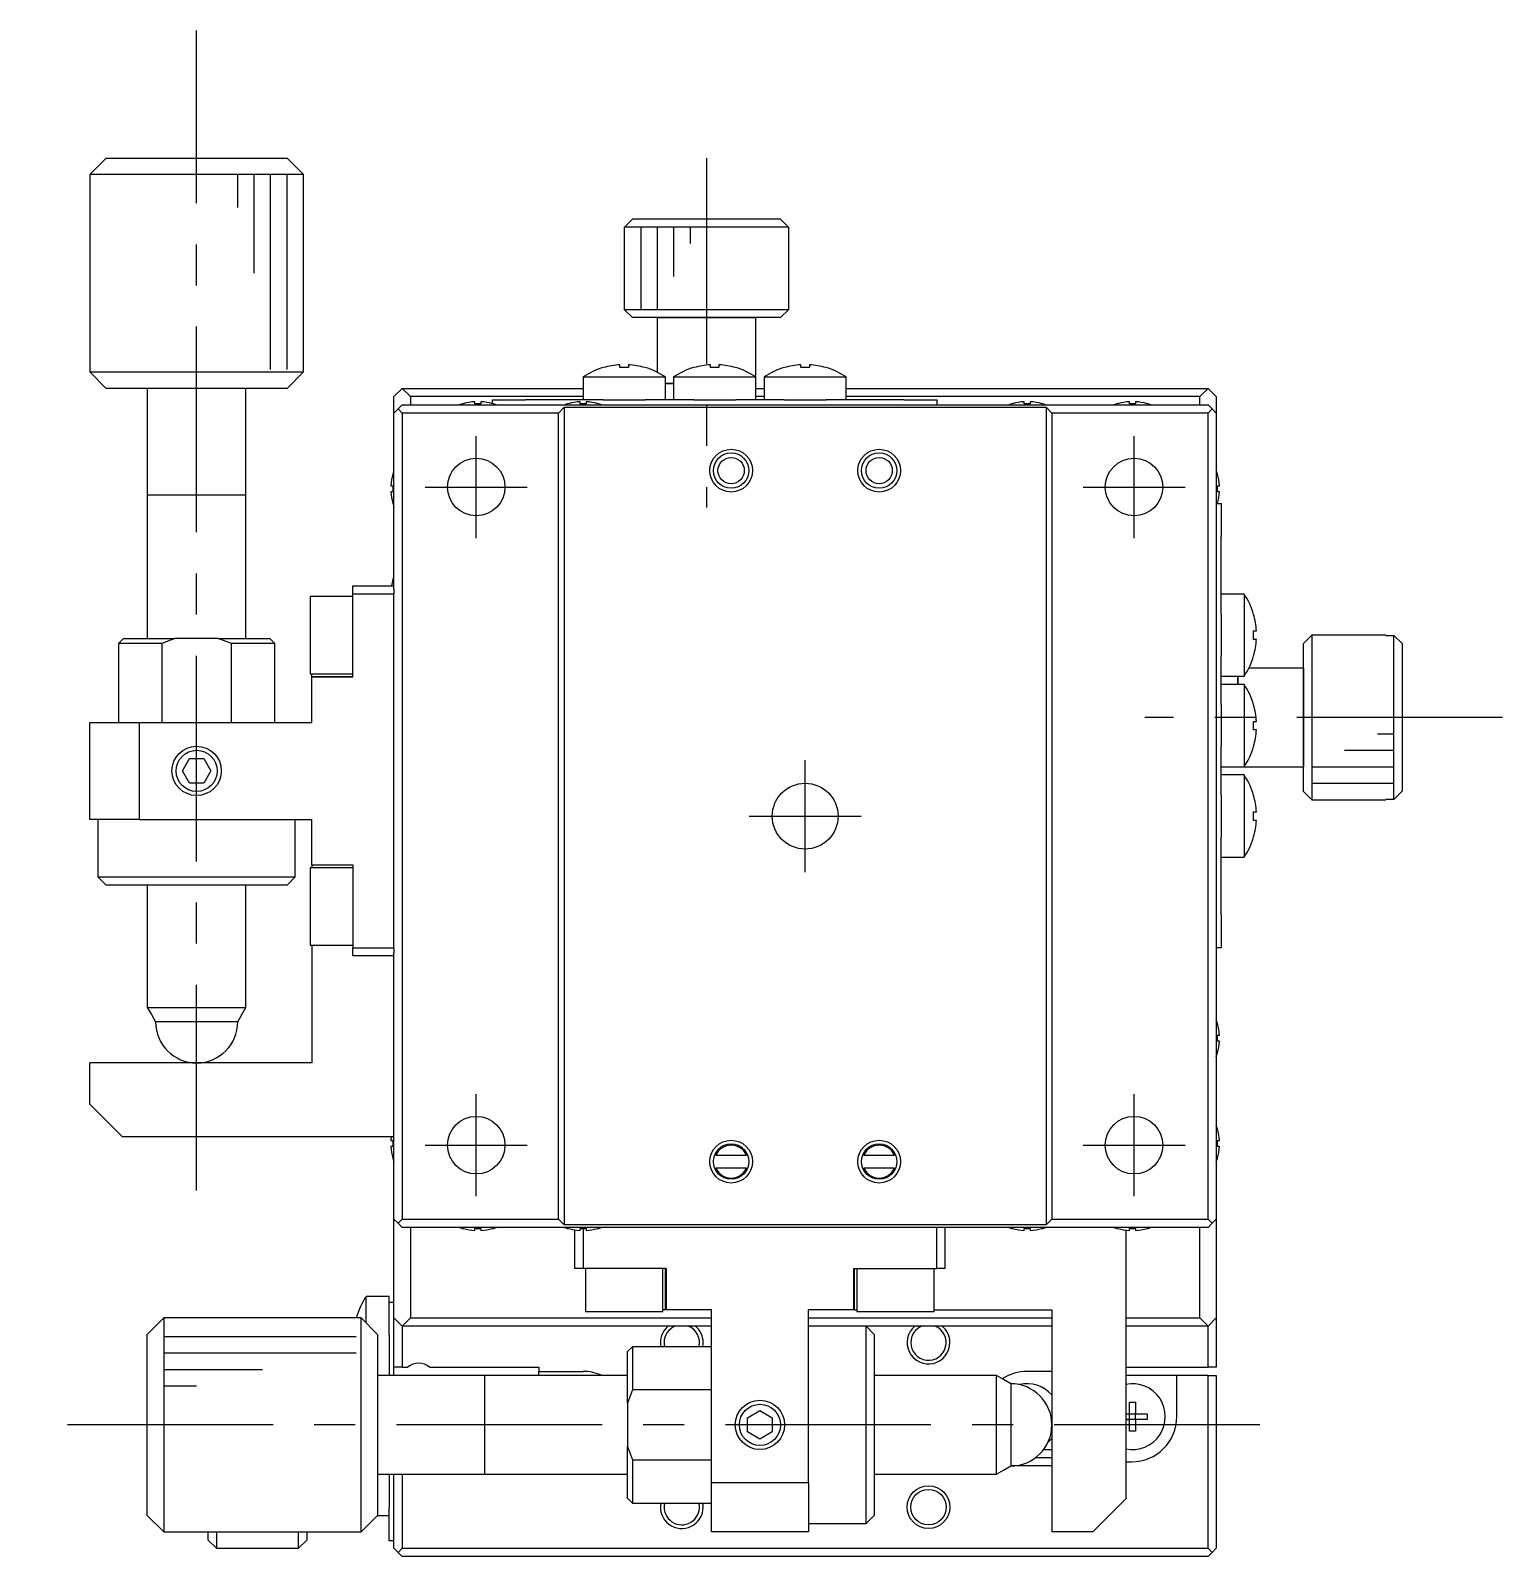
# Model space of a CAD drawing. Extents: x -323 to 349, y 90 to 610.
# Drawn here: x 259.5 to 349, y 324.2 to 417 of the extents above; entities that cross this region are included whole.
import ezdxf

# ---------------------------------------------------------------- set-up
doc = ezdxf.new("R2010")
doc.units = 0
doc.header["$LTSCALE"] = 10
doc.linetypes.add('CENTER', pattern=[2, 1.25, -0.25, 0.25, -0.25])
doc.layers.get('0').update_dxf_attribs({"linetype": 'CONTINUOUS'})
doc.layers.add('CENTER', color=1, linetype='CENTER')

msp = doc.modelspace()

# ---------------------------------------------------------------- linework, layer by layer
at = {"color": 7, "linetype": 'CONTINUOUS'}
for p, q in [((264.067483, 409.235579), (263.067483, 408.235579)), ((264.067483, 409.235579), (275.067483, 409.235579)), ((276.067483, 408.235579), (275.067483, 409.235579)), ((276.067483, 408.235579), (263.067483, 408.235579)), ((263.067483, 408.235579), (263.067483, 396.235579)), ((276.067483, 396.235579), (276.067483, 408.235579)), ((295.583509, 405.035579), (296.085296, 405.535579)), ((296.085296, 405.535579), (305.04967, 405.535579)), ((305.04967, 405.535579), (305.551457, 405.035579)), ((295.567483, 404.535579), (295.583509, 404.535579)), ((295.567483, 404.535579), (295.567483, 400.035579)), ((295.583509, 404.535579), (295.583509, 405.035579)), ((305.551457, 405.035579), (295.583509, 405.035579)), ((305.551457, 405.035579), (305.551457, 404.535579)), ((305.551457, 404.535579), (305.567483, 404.535579)), ((305.567483, 400.035579), (305.567483, 404.535579)), ((295.567483, 400.035579), (305.567483, 400.035579)), ((295.567483, 400.035579), (296.067483, 399.535579)), ((305.067483, 399.535579), (305.567483, 400.035579)), ((297.567483, 399.535579), (296.067483, 399.535579)), ((305.067483, 399.535579), (296.067483, 399.535579)), ((303.567483, 399.535579), (297.567483, 399.535579)), ((297.567483, 399.535579), (303.567483, 399.535579)), ((297.567483, 399.535579), (297.567483, 396.216708)), ((305.067483, 399.535579), (303.567483, 399.535579)), ((303.567483, 395.927237), (303.567483, 399.535579)), ((263.067483, 396.235579), (263.06775, 396.235579)), ((263.067483, 396.235579), (264.067483, 395.235579)), ((263.06775, 396.235579), (276.067483, 396.235579)), ((275.067483, 395.235579), (276.067483, 396.235579)), ((294.308894, 396.49816), (294.30555, 396.505015)), ((295.307483, 396.49816), (295.307483, 396.670532)), ((295.827483, 396.49816), (295.307483, 396.49816)), ((295.827483, 396.670532), (295.827483, 396.49816)), ((296.829416, 396.505015), (296.826073, 396.49816)), ((299.808894, 396.49816), (299.80555, 396.505015)), ((300.807483, 396.49816), (300.807483, 396.670532)), ((301.327483, 396.49816), (300.807483, 396.49816)), ((301.327483, 396.670532), (301.327483, 396.49816)), ((302.329416, 396.505015), (302.326073, 396.49816)), ((305.308894, 396.49816), (305.30555, 396.505015)), ((306.307483, 396.49816), (306.307483, 396.670532)), ((306.827483, 396.49816), (306.307483, 396.49816)), ((306.827483, 396.670532), (306.827483, 396.49816)), ((307.829416, 396.505015), (307.826073, 396.49816)), ((275.067483, 395.235579), (264.067709, 395.235579)), ((266.567483, 395.235579), (266.567483, 388.735579)), ((272.567483, 388.735579), (272.567483, 395.235579)), ((282.067483, 395.235579), (281.567483, 394.735579)), ((282.567483, 394.735579), (282.067483, 395.235579)), ((282.067483, 395.235579), (293.067483, 395.235579)), ((293.067483, 395.927237), (295.567483, 395.927237)), ((293.067483, 395.927237), (293.067483, 394.535579)), ((295.567483, 395.927237), (298.067483, 395.927237)), ((298.067483, 394.535579), (298.067483, 395.927237)), ((298.567483, 395.535579), (298.067483, 395.535579)), ((298.067483, 395.535579), (298.567483, 395.535579)), ((298.567483, 395.927237), (301.067483, 395.927237)), ((298.567483, 395.927237), (298.567483, 394.535579)), ((301.067483, 395.927237), (303.567483, 395.927237)), ((303.567483, 394.535579), (303.567483, 395.927237)), ((303.567483, 395.235579), (304.067483, 395.235579)), ((304.067483, 395.927237), (306.567483, 395.927237)), ((304.067483, 395.927237), (304.067483, 394.535579)), ((306.567483, 395.927237), (309.067483, 395.927237)), ((309.067483, 394.535579), (309.067483, 395.927237)), ((309.067483, 395.235579), (331.067483, 395.235579)), ((331.067483, 395.235579), (330.567483, 394.735579)), ((331.567483, 394.735579), (331.067483, 395.235579)), ((281.567483, 393.735579), (281.567483, 394.735579)), ((282.067483, 394.235579), (281.817483, 393.985579)), ((282.067483, 394.235579), (331.067483, 394.235579)), ((293.067483, 394.735579), (282.567483, 394.735579)), ((282.567483, 394.735579), (282.567483, 394.235579)), ((285.781122, 394.305101), (285.778867, 394.309723)), ((286.487483, 394.305101), (286.487483, 394.425438)), ((286.847483, 394.305101), (286.487483, 394.305101)), ((286.847483, 394.425438), (286.847483, 394.305101)), ((287.556099, 394.309723), (287.553845, 394.305101)), ((287.567483, 394.30641), (287.567483, 394.535579)), ((287.567483, 394.535579), (289.567483, 394.535579)), ((294.291748, 394.535579), (289.567483, 394.535579)), ((292.181122, 394.305101), (292.178867, 394.309723)), ((292.887483, 394.305101), (292.887483, 394.425438)), ((293.247483, 394.305101), (292.887483, 394.305101)), ((293.247483, 394.425438), (293.247483, 394.305101)), ((293.956099, 394.309723), (293.953845, 394.305101)), ((294.291748, 394.535579), (295.567483, 394.535579)), ((295.567483, 394.535579), (296.843218, 394.535579)), ((299.791748, 394.535579), (296.843218, 394.535579)), ((299.791748, 394.535579), (301.067483, 394.535579)), ((301.067483, 394.535579), (302.343218, 394.535579)), ((305.291748, 394.535579), (302.343218, 394.535579)), ((304.067483, 394.735579), (303.567483, 394.735579)), ((305.291748, 394.535579), (306.567483, 394.535579)), ((306.567483, 394.535579), (307.843218, 394.535579)), ((312.567483, 394.535579), (307.843218, 394.535579)), ((330.567483, 394.735579), (309.067483, 394.735579)), ((312.567483, 394.535579), (314.567483, 394.535579)), ((314.567483, 394.535579), (314.567483, 394.235579)), ((319.181122, 394.305101), (319.178867, 394.309723)), ((319.887483, 394.305101), (319.887483, 394.425438)), ((320.247483, 394.305101), (319.887483, 394.305101)), ((320.247483, 394.425438), (320.247483, 394.305101)), ((320.956099, 394.309723), (320.953845, 394.305101)), ((325.581122, 394.305101), (325.578867, 394.309723)), ((326.287483, 394.305101), (326.287483, 394.425438)), ((326.647483, 394.305101), (326.287483, 394.305101)), ((326.647483, 394.425438), (326.647483, 394.305101)), ((327.356099, 394.309723), (327.353845, 394.305101)), ((330.567483, 394.235579), (330.567483, 394.735579)), ((331.317483, 393.985579), (331.067483, 394.235579)), ((331.567483, 394.735579), (331.567483, 393.735579)), ((281.817483, 393.985579), (281.567483, 393.735579)), ((281.567483, 383.035579), (281.567483, 393.735579)), ((281.817483, 393.985579), (282.067483, 393.735579)), ((291.567483, 393.735579), (282.067483, 393.735579)), ((282.067483, 393.735579), (282.067483, 344.735579)), ((291.567483, 393.735579), (291.917483, 394.085579)), ((291.567483, 344.735579), (291.567483, 393.735579)), ((291.917483, 394.085579), (321.217483, 394.085579)), ((291.917483, 394.085579), (291.917483, 344.385579)), ((321.217483, 394.085579), (321.567483, 393.735579)), ((321.217483, 394.085579), (321.217483, 344.385579)), ((331.067483, 393.735579), (321.567483, 393.735579)), ((321.567483, 393.735579), (321.567483, 344.735579)), ((331.067483, 393.735579), (331.317483, 393.985579)), ((331.067483, 344.735579), (331.067483, 393.735579)), ((331.567483, 393.735579), (331.317483, 393.985579)), ((331.567483, 393.735579), (331.567483, 344.735579)), ((281.493339, 390.024195), (281.497961, 390.021941)), ((331.637005, 390.021941), (331.641627, 390.024195)), ((272.567488, 388.735579), (266.567478, 388.735579)), ((266.567483, 388.740579), (266.567483, 388.735579)), ((266.567483, 388.735579), (266.567483, 388.730579)), ((266.567483, 388.735579), (266.567483, 380.035599)), ((272.567483, 388.735579), (272.567483, 388.740579)), ((272.567483, 388.730579), (272.567483, 388.735579)), ((272.567483, 380.035599), (272.567483, 388.735579)), ((281.377624, 389.315579), (281.497961, 389.315579)), ((281.497961, 388.955579), (281.377624, 388.955579)), ((281.497961, 389.315579), (281.497961, 388.955579)), ((331.637005, 389.315579), (331.757342, 389.315579)), ((331.637005, 388.955579), (331.637005, 389.315579)), ((331.757342, 388.955579), (331.637005, 388.955579)), ((281.497961, 388.249218), (281.493339, 388.246963)), ((331.567483, 388.235579), (331.867483, 388.235579)), ((331.641627, 388.246963), (331.637005, 388.249218)), ((331.867483, 388.235579), (331.867483, 386.235579)), ((331.867483, 381.511314), (331.867483, 386.235579)), ((279.067483, 382.735579), (279.067483, 383.235579)), ((279.067483, 383.235579), (281.567483, 383.235579)), ((281.493339, 383.624195), (281.497961, 383.621941)), ((276.467483, 382.585579), (276.467483, 377.885579)), ((279.067483, 382.585579), (276.467483, 382.585579)), ((279.067483, 377.688052), (279.067483, 382.735579)), ((281.567483, 382.735579), (279.067483, 382.735579)), ((281.567483, 383.035579), (281.567483, 382.735579)), ((281.567483, 361.235579), (281.567483, 382.735579)), ((333.25914, 382.735579), (331.867483, 382.735579)), ((333.25914, 382.735579), (333.25914, 380.235579)), ((331.867483, 381.511314), (331.867483, 380.235579)), ((333.830064, 381.494169), (333.836919, 381.497512)), ((333.830064, 380.495579), (334.002436, 380.495579)), ((333.830064, 379.975579), (333.830064, 380.495579)), ((265.117483, 380.035579), (264.817483, 379.735579)), ((267.446163, 379.735579), (264.817483, 379.735579)), ((264.817483, 379.735579), (264.817483, 374.935579)), ((265.117483, 380.035579), (268.248392, 380.035579)), ((265.117483, 380.035579), (266.567483, 380.035579)), ((268.248392, 380.035579), (267.446163, 379.735579)), ((267.446163, 379.735579), (267.446163, 374.935579)), ((270.886574, 380.035579), (268.248392, 380.035579)), ((270.886574, 380.035579), (274.017483, 380.035579)), ((271.688803, 379.735579), (270.886574, 380.035579)), ((274.317483, 379.735579), (271.688803, 379.735579)), ((271.688803, 374.935579), (271.688803, 379.735579)), ((272.567483, 380.035579), (274.017483, 380.035579)), ((274.317483, 379.735579), (274.017483, 380.035579)), ((274.317483, 374.935579), (274.317483, 379.735579)), ((331.867483, 380.235579), (331.867483, 378.959844)), ((333.25914, 380.235579), (333.25914, 377.735579)), ((334.002436, 379.975579), (333.830064, 379.975579)), ((337.367483, 380.235579), (336.867483, 379.735579)), ((336.867483, 378.235579), (336.867483, 379.735579)), ((336.867483, 370.735579), (336.867483, 379.735579)), ((337.367483, 380.235579), (337.367483, 370.235579)), ((341.867483, 380.235579), (337.367483, 380.235579)), ((341.867483, 380.235579), (341.867483, 380.219554)), ((341.867483, 380.219554), (342.367483, 380.219554)), ((342.367483, 370.251605), (342.367483, 380.219554)), ((342.367483, 380.219554), (342.867483, 379.717766)), ((342.867483, 379.717766), (342.867483, 370.753392)), ((331.867483, 376.011314), (331.867483, 378.959844)), ((333.836919, 378.973646), (333.830064, 378.97699)), ((276.467483, 377.885579), (279.067483, 377.885579)), ((276.567483, 377.717424), (276.567483, 377.885579)), ((276.567483, 377.717424), (279.067483, 377.717424)), ((276.567483, 377.688052), (276.567483, 377.717424)), ((276.567483, 374.935579), (276.567483, 377.688052)), ((279.067483, 377.688052), (276.567483, 377.688052)), ((331.867483, 377.735579), (333.25914, 377.735579)), ((332.867483, 377.235579), (332.867483, 377.735579)), ((332.867483, 377.735579), (332.867483, 377.235579)), ((336.867483, 378.235579), (333.548612, 378.235579)), ((336.867483, 372.235579), (336.867483, 378.235579)), ((336.867483, 378.235579), (336.867483, 372.235579)), ((333.25914, 377.235579), (331.867483, 377.235579)), ((333.25914, 377.235579), (333.25914, 374.735579)), ((331.867483, 376.011314), (331.867483, 374.735579)), ((333.830064, 375.994169), (333.836919, 375.997512)), ((263.067483, 369.035579), (263.067483, 374.935579)), ((263.067483, 374.935579), (266.067483, 374.935579)), ((266.067483, 374.935579), (266.067483, 369.035579)), ((266.067483, 374.935579), (276.567483, 374.935579)), ((331.867483, 374.735579), (331.867483, 373.459844)), ((333.25914, 374.735579), (333.25914, 372.235579)), ((333.830064, 374.995579), (334.002436, 374.995579)), ((333.830064, 374.475579), (333.830064, 374.995579)), ((334.002436, 374.475579), (333.830064, 374.475579)), ((331.867483, 370.511314), (331.867483, 373.459844)), ((333.836919, 373.473646), (333.830064, 373.47699)), ((268.701458, 371.985579), (269.13447, 372.735579)), ((269.13447, 371.235579), (268.701458, 371.985579)), ((269.13447, 372.735579), (270.000496, 372.735579)), ((270.000496, 372.735579), (270.433508, 371.985579)), ((270.433508, 371.985579), (270.000496, 371.235579)), ((331.867483, 372.235579), (333.25914, 372.235579)), ((333.25914, 372.235579), (336.867483, 372.235579)), ((336.867483, 370.735579), (336.867483, 372.235579)), ((270.000496, 371.235579), (269.13447, 371.235579)), ((333.25914, 371.735579), (331.867483, 371.735579)), ((333.25914, 371.735579), (333.25914, 369.235579)), ((331.867483, 370.511314), (331.867483, 369.235579)), ((333.830064, 370.494169), (333.836919, 370.497512)), ((336.867483, 370.735579), (337.367483, 370.235579)), ((337.367483, 370.235579), (341.867483, 370.235579)), ((341.867483, 370.251605), (341.867483, 370.235579)), ((342.367483, 370.251605), (341.867483, 370.251605)), ((342.867483, 370.753392), (342.367483, 370.251605)), ((331.867483, 369.235579), (331.867483, 367.959844)), ((333.25914, 369.235579), (333.25914, 366.735579)), ((333.830064, 369.495579), (334.002436, 369.495579)), ((333.830064, 368.975579), (333.830064, 369.495579)), ((266.067483, 369.035579), (263.067483, 369.035579)), ((263.567483, 369.035579), (263.567483, 365.535579)), ((266.067483, 369.035579), (276.567483, 369.035579)), ((275.567483, 365.535579), (275.567483, 369.035579)), ((276.567483, 366.283107), (276.567483, 369.035579)), ((334.002436, 368.975579), (333.830064, 368.975579)), ((331.867483, 363.235579), (331.867483, 367.959844)), ((333.836919, 367.973646), (333.830064, 367.97699)), ((331.867483, 366.735579), (333.25914, 366.735579)), ((263.567483, 365.535579), (275.567483, 365.535579)), ((263.567483, 365.535579), (264.067483, 365.035579)), ((275.067483, 365.035579), (275.567483, 365.535579)), ((276.467483, 366.085579), (276.467483, 361.385579)), ((279.067483, 366.085579), (276.467483, 366.085579)), ((276.567483, 366.283107), (279.067483, 366.283107)), ((276.567483, 366.253735), (276.567483, 366.283107)), ((279.067483, 366.253735), (276.567483, 366.253735)), ((276.567483, 366.253735), (276.567483, 366.085579)), ((279.067483, 366.283107), (279.067483, 361.235579)), ((275.067483, 365.035579), (264.067483, 365.035579)), ((266.567483, 365.03556), (266.567483, 357.601605)), ((272.567483, 357.601605), (272.567483, 365.03556)), ((331.867483, 363.235579), (331.867483, 361.235579)), ((276.467483, 361.385579), (279.067483, 361.385579)), ((276.567483, 361.385579), (276.567483, 354.235579)), ((279.067483, 361.235579), (281.567483, 361.235579)), ((279.067483, 360.735579), (279.067483, 361.235579)), ((281.567483, 361.235579), (281.567483, 360.935579)), ((281.567483, 344.735579), (281.567483, 360.935579)), ((331.867483, 361.235579), (331.567483, 361.235579)), ((281.567483, 360.735579), (279.067483, 360.735579)), ((266.567483, 357.601605), (266.817483, 357.168592)), ((266.567606, 357.601605), (272.567483, 357.601605)), ((266.817483, 357.168592), (267.067483, 356.735579)), ((272.067483, 356.735579), (272.317483, 357.168592)), ((272.317483, 357.168592), (272.567483, 357.601605)), ((272.067483, 356.735579), (267.067586, 356.735579)), ((331.637005, 356.621941), (331.641627, 356.624195)), ((331.637005, 355.915579), (331.757342, 355.915579)), ((331.637005, 355.555579), (331.637005, 355.915579)), ((331.757342, 355.555579), (331.637005, 355.555579)), ((331.641627, 354.846963), (331.637005, 354.849218)), ((276.567483, 354.235579), (263.067483, 354.235579)), ((263.067483, 351.735579), (263.067483, 354.235579)), ((263.067483, 351.735579), (265.067483, 349.735579)), ((281.567483, 349.735579), (265.067483, 349.735579)), ((331.637005, 350.221941), (331.641627, 350.224195)), ((281.377624, 349.515579), (281.497961, 349.515579)), ((281.497961, 349.155579), (281.377624, 349.155579)), ((281.497961, 349.515579), (281.497961, 349.155579)), ((331.637005, 349.515579), (331.757342, 349.515579)), ((331.637005, 349.155579), (331.637005, 349.515579)), ((331.757342, 349.155579), (331.637005, 349.155579)), ((281.497961, 348.449218), (281.493339, 348.446963)), ((301.150968, 348.635579), (301.069094, 348.635579)), ((301.069094, 347.835579), (301.150968, 347.835579)), ((301.150968, 348.635579), (302.983998, 348.635579)), ((302.983998, 347.835579), (301.150968, 347.835579)), ((303.065872, 348.635579), (302.983998, 348.635579)), ((302.983998, 347.835579), (303.065872, 347.835579)), ((310.150968, 348.635579), (310.069094, 348.635579)), ((310.069094, 347.835579), (310.150968, 347.835579)), ((310.150968, 348.635579), (311.983998, 348.635579)), ((311.983998, 347.835579), (310.150968, 347.835579)), ((312.065872, 348.635579), (311.983998, 348.635579)), ((311.983998, 347.835579), (312.065872, 347.835579)), ((331.641627, 348.446963), (331.637005, 348.449218)), ((281.567483, 338.735579), (281.567483, 344.735579)), ((281.567483, 344.735579), (281.817483, 344.485579)), ((282.067483, 344.735579), (281.817483, 344.485579)), ((281.817483, 344.485579), (282.067483, 344.235579)), ((282.067483, 344.735579), (291.567483, 344.735579)), ((331.067483, 344.235579), (282.067483, 344.235579)), ((282.567483, 344.235579), (282.567483, 338.735579)), ((285.778867, 344.161435), (285.781122, 344.166058)), ((286.487483, 344.166058), (286.847483, 344.166058)), ((286.487483, 344.04572), (286.487483, 344.166058)), ((286.847483, 344.166058), (286.847483, 344.04572)), ((287.553845, 344.166058), (287.556099, 344.161435)), ((291.917483, 344.385579), (291.567483, 344.735579)), ((321.217483, 344.385579), (291.917483, 344.385579)), ((292.178867, 344.161435), (292.181122, 344.166058)), ((292.887483, 344.166058), (293.247483, 344.166058)), ((292.887483, 344.04572), (292.887483, 344.166058)), ((293.067483, 344.161435), (293.067483, 341.735579)), ((293.247483, 344.166058), (293.247483, 344.04572)), ((293.953845, 344.166058), (293.956099, 344.161435)), ((314.567483, 341.735579), (314.567483, 344.235579)), ((315.067483, 344.235579), (315.067483, 341.735579)), ((319.178867, 344.161435), (319.181122, 344.166058)), ((319.887483, 344.166058), (320.247483, 344.166058)), ((319.887483, 344.04572), (319.887483, 344.166058)), ((320.247483, 344.166058), (320.247483, 344.04572)), ((320.953845, 344.166058), (320.956099, 344.161435)), ((321.567483, 344.735579), (321.217483, 344.385579)), ((321.567483, 344.735579), (331.067483, 344.735579)), ((325.578867, 344.161435), (325.581122, 344.166058)), ((326.287483, 344.166058), (326.647483, 344.166058)), ((326.287483, 344.04572), (326.287483, 344.166058)), ((326.647483, 344.166058), (326.647483, 344.04572)), ((327.353845, 344.166058), (327.356099, 344.161435)), ((330.567483, 338.735579), (330.567483, 344.235579)), ((331.317483, 344.485579), (331.067483, 344.735579)), ((331.067483, 344.235579), (331.317483, 344.485579)), ((331.317483, 344.485579), (331.567483, 344.735579)), ((331.567483, 344.735579), (331.567483, 338.735579)), ((292.567483, 341.735579), (292.567483, 344.080013)), ((326.067483, 344.065784), (326.067483, 330.235579)), ((293.067483, 341.735579), (292.567483, 341.735579)), ((298.115011, 341.735579), (293.067483, 341.735579)), ((293.217483, 341.735579), (293.217483, 339.135579)), ((297.917483, 339.135579), (297.917483, 341.735579)), ((298.085639, 339.235579), (298.085639, 341.735579)), ((298.115011, 341.735579), (298.115011, 339.235579)), ((309.519955, 341.735579), (314.567483, 341.735579)), ((309.519955, 339.235579), (309.519955, 341.735579)), ((309.549328, 341.735579), (309.549328, 339.235579)), ((309.717483, 341.735579), (309.717483, 339.135579)), ((314.417483, 339.135579), (314.417483, 341.735579)), ((315.067483, 341.735579), (314.567483, 341.735579)), ((279.875826, 338.427237), (279.875826, 340.035579)), ((281.267483, 340.035579), (279.875826, 340.035579)), ((281.267483, 339.685579), (281.267483, 340.035579)), ((281.267483, 337.685579), (281.267483, 339.685579)), ((281.267483, 339.685579), (281.567483, 339.685579)), ((267.567483, 338.735579), (266.567483, 337.735579)), ((267.567483, 338.735579), (267.567483, 325.735579)), ((279.567483, 338.735579), (267.567483, 338.735579)), ((279.298047, 338.797512), (279.304902, 338.794169)), ((279.567483, 325.735846), (279.567483, 338.735579)), ((280.567483, 337.735579), (279.567483, 338.735579)), ((281.567483, 335.735579), (281.567483, 338.735579)), ((281.567483, 338.735579), (282.067483, 338.235579)), ((282.067483, 338.235579), (282.567483, 338.735579)), ((282.567483, 338.735579), (300.867483, 338.735579)), ((293.217483, 339.135579), (297.917483, 339.135579)), ((298.085639, 339.235579), (297.917483, 339.235579)), ((298.115011, 339.235579), (298.085639, 339.235579)), ((300.867483, 339.235579), (298.115011, 339.235579)), ((300.867483, 328.735579), (300.867483, 339.235579)), ((309.519955, 339.235579), (306.767483, 339.235579)), ((306.767483, 328.735579), (306.767483, 339.235579)), ((306.767483, 338.735579), (321.567483, 338.735579)), ((309.549328, 339.235579), (309.519955, 339.235579)), ((309.549328, 339.235579), (309.717483, 339.235579)), ((309.717483, 339.135579), (314.417483, 339.135579)), ((314.417483, 339.235579), (321.567483, 339.235579)), ((321.567483, 339.235579), (321.567483, 325.735579)), ((326.067483, 338.735579), (330.567483, 338.735579)), ((330.567483, 338.735579), (331.067483, 338.235579)), ((331.067483, 338.235579), (331.567483, 338.735579)), ((331.567483, 338.735579), (331.567483, 335.735579)), ((266.567483, 326.735579), (266.567483, 337.735579)), ((280.567483, 337.735579), (280.567483, 326.735805)), ((281.267483, 337.685579), (281.267483, 336.460579)), ((282.067483, 338.235579), (282.067483, 335.735579)), ((300.867483, 338.235579), (282.067483, 338.235579)), ((310.267483, 338.235579), (306.767483, 338.235579)), ((321.567483, 338.235579), (310.267483, 338.235579)), ((310.267483, 326.235579), (310.267483, 338.235579)), ((310.767483, 337.735579), (310.267483, 338.235579)), ((310.767483, 337.735579), (310.767483, 326.735579)), ((331.067483, 338.235579), (326.067483, 338.235579)), ((331.067483, 335.735579), (331.067483, 338.235579)), ((296.067483, 336.985579), (295.767483, 336.685579)), ((295.767483, 333.55467), (295.767483, 336.685579)), ((295.767483, 335.235579), (295.767483, 336.685579)), ((296.067483, 336.985579), (296.067483, 334.3569)), ((300.867483, 336.985579), (296.067483, 336.985579)), ((281.267483, 336.460579), (281.267483, 335.235579)), ((287.067483, 335.235579), (280.567483, 335.235579)), ((281.567483, 335.235579), (281.567483, 335.735579)), ((282.067483, 335.735579), (281.567483, 335.735579)), ((282.067483, 335.735579), (282.406045, 335.735579)), ((283.728921, 335.735579), (290.367483, 335.735579)), ((287.067483, 335.235579), (287.062483, 335.235579)), ((287.067483, 335.235584), (287.067483, 329.235574)), ((287.072483, 335.235579), (287.067483, 335.235579)), ((295.767464, 335.235579), (287.067483, 335.235579)), ((290.367483, 335.735579), (290.367483, 335.485579)), ((290.367483, 335.485579), (293.067483, 335.485579)), ((290.367483, 335.235579), (290.367483, 335.485579)), ((318.201458, 335.235579), (310.767502, 335.235579)), ((318.201458, 329.235702), (318.201458, 335.235579)), ((318.63447, 334.985579), (318.201458, 335.235579)), ((319.067483, 334.735579), (318.63447, 334.985579)), ((321.567483, 335.485579), (320.067483, 335.485579)), ((326.067483, 335.735579), (331.067483, 335.735579)), ((329.167483, 335.235579), (326.067483, 335.235579)), ((329.167483, 332.735579), (329.167483, 335.235579)), ((331.067483, 335.235579), (329.167483, 335.235579)), ((331.567483, 335.735579), (331.067483, 335.735579)), ((331.067483, 324.735579), (331.067483, 335.235579)), ((331.067483, 335.235579), (331.567483, 335.235579)), ((331.567483, 335.235579), (331.567483, 324.735579)), ((296.067483, 334.3569), (295.767483, 333.55467)), ((300.867483, 334.3569), (296.067483, 334.3569)), ((319.067483, 334.735579), (319.067483, 329.735682)), ((295.767483, 333.55467), (295.767483, 330.916489)), ((303.067483, 332.668592), (303.817483, 333.101605)), ((303.817483, 333.101605), (304.567483, 332.668592)), ((326.287483, 333.621941), (326.647483, 333.621941)), ((326.287483, 332.915579), (326.287483, 333.621941)), ((326.647483, 333.621941), (326.647483, 332.915579)), ((303.067483, 331.802567), (303.067483, 332.668592)), ((304.567483, 332.668592), (304.567483, 331.802567)), ((326.067483, 332.915579), (326.287483, 332.915579)), ((326.287483, 332.555579), (326.067483, 332.555579)), ((326.067483, 332.555579), (326.287483, 332.555579)), ((326.297855, 332.905207), (326.287483, 332.915579)), ((326.297855, 332.565951), (326.287483, 332.555579)), ((326.287483, 331.849218), (326.287483, 332.555579)), ((326.297855, 332.905207), (326.637111, 332.905207)), ((326.297855, 332.565951), (326.297855, 332.905207)), ((326.637111, 332.565951), (326.297855, 332.565951)), ((326.637111, 332.905207), (326.647483, 332.915579)), ((326.637111, 332.905207), (326.637111, 332.565951)), ((326.637111, 332.565951), (326.647483, 332.555579)), ((326.647483, 332.915579), (327.353845, 332.915579)), ((326.647483, 332.555579), (326.647483, 331.849218)), ((327.353845, 332.555579), (326.647483, 332.555579)), ((327.353845, 332.555579), (326.647483, 332.555579)), ((327.353845, 332.915579), (327.353845, 332.555579)), ((303.817483, 331.369554), (303.067483, 331.802567)), ((304.567483, 331.802567), (303.817483, 331.369554)), ((326.647483, 331.849218), (326.287483, 331.849218)), ((295.767483, 327.785579), (295.767483, 330.916489)), ((295.767483, 330.916489), (296.067483, 330.114259)), ((321.567483, 330.235579), (320.567483, 330.235579)), ((321.067483, 330.735579), (321.567483, 330.735579)), ((326.067483, 330.235579), (326.067483, 327.735579)), ((296.067483, 330.114259), (296.067483, 327.485579)), ((296.067483, 330.114259), (300.867483, 330.114259)), ((318.201458, 329.235579), (318.63447, 329.485579)), ((318.63447, 329.485579), (319.067483, 329.735579)), ((321.567483, 329.735579), (319.067483, 329.735579)), ((326.067483, 329.985579), (326.417483, 329.985579)), ((280.567483, 329.235579), (287.067483, 329.235579)), ((281.267483, 329.235579), (281.267483, 327.185579)), ((281.567483, 324.735579), (281.567483, 329.235579)), ((282.067483, 329.235579), (282.067483, 324.735579)), ((287.062483, 329.235579), (287.067483, 329.235579)), ((287.067483, 329.235579), (287.072483, 329.235579)), ((287.067483, 329.235579), (295.767464, 329.235579)), ((295.767483, 327.785579), (295.767483, 329.235579)), ((300.867483, 328.735579), (306.767483, 328.735579)), ((300.867483, 325.735579), (300.867483, 328.735579)), ((306.767483, 328.735579), (306.767483, 325.735579)), ((310.767502, 329.235579), (318.201458, 329.235579)), ((295.767483, 327.785579), (296.067483, 327.485579)), ((296.067483, 327.485579), (300.867483, 327.485579)), ((324.067483, 325.735579), (326.067483, 327.735579)), ((266.567483, 326.735579), (267.567483, 325.735579)), ((279.567483, 325.735579), (280.567483, 326.735579)), ((280.567483, 326.735579), (281.267483, 326.735579)), ((281.267483, 325.185579), (281.267483, 327.185579)), ((310.267483, 326.235579), (310.767483, 326.735579)), ((267.567483, 325.735579), (279.567483, 325.735579)), ((270.267483, 325.235579), (270.267483, 325.735579)), ((270.767483, 325.735579), (270.767483, 324.735579)), ((275.767483, 324.735579), (275.767483, 325.735579)), ((276.267483, 325.735579), (276.267483, 325.235579)), ((279.567483, 325.735579), (279.567483, 325.735846)), ((306.767483, 325.735579), (300.867483, 325.735579)), ((306.767483, 326.235579), (310.267483, 326.235579)), ((324.067483, 325.735579), (321.567483, 325.735579)), ((270.267483, 325.235579), (270.767483, 324.735579)), ((270.767483, 324.735579), (275.767483, 324.735579)), ((275.767483, 324.735579), (276.267483, 325.235579)), ((281.567483, 325.185579), (281.267483, 325.185579)), ((281.817483, 324.485579), (281.567483, 324.735579)), ((282.067483, 324.735579), (281.817483, 324.485579)), ((282.067483, 324.735579), (331.067483, 324.735579)), ((331.317483, 324.485579), (331.067483, 324.735579)), ((331.567483, 324.735579), (331.317483, 324.485579)), ((281.817483, 324.485579), (282.067483, 324.235579)), ((331.067483, 324.235579), (282.067483, 324.235579)), ((331.317483, 324.485579), (331.067483, 324.235579))]:
    msp.add_line(p, q, dxfattribs=at)
at = {"color": 3, "linetype": 'CONTINUOUS'}
for p, q in [((272.067483, 406.235579), (272.067483, 408.235579)), ((273.067483, 402.235579), (273.067483, 408.235579)), ((274.067483, 396.385579), (274.067483, 408.235579)), ((275.067483, 396.385579), (275.067483, 408.235579)), ((296.567483, 405.035579), (296.567483, 400.035579)), ((297.567483, 405.035579), (297.567483, 400.035579)), ((298.567483, 405.035579), (298.567483, 402.035579)), ((299.567483, 405.035579), (299.567483, 404.035579)), ((341.367483, 374.235579), (342.367483, 374.235579)), ((339.367483, 373.235579), (342.367483, 373.235579)), ((337.367483, 372.235579), (342.367483, 372.235579)), ((337.367483, 371.235579), (342.367483, 371.235579)), ((279.267483, 337.585579), (267.567483, 337.585579)), ((279.267483, 336.585579), (267.567483, 336.585579)), ((273.567483, 335.585579), (267.567483, 335.585579)), ((269.567483, 334.585579), (267.567483, 334.585579))]:
    msp.add_line(p, q, dxfattribs=at)
for centre, radius in [((302.067483, 390.235579), 1.3), ((311.067483, 390.235579), 1.3), ((269.567483, 371.985579), 1.5), ((302.067483, 348.235579), 1.3), ((311.067483, 348.235579), 1.3), ((303.817483, 332.235579), 1.5), ((314.067483, 327.235579), 1.3)]:
    msp.add_circle(centre, radius, dxfattribs=at)
at = {"color": 7, "linetype": 'CONTINUOUS'}
for centre, radius in [((286.567483, 389.235579), 1.75), ((302.067483, 390.235579), 1.075), ((302.067483, 390.235579), 0.8), ((311.067483, 390.235579), 1.075), ((311.067483, 390.235579), 0.8), ((326.567483, 389.235579), 1.75), ((269.567483, 371.985579), 1.25), ((306.567483, 369.235579), 2), ((286.567483, 349.235579), 1.75), ((326.567483, 349.235579), 1.75), ((302.067483, 348.235579), 1.075), ((311.067483, 348.235579), 1.075), ((303.817483, 332.235579), 1.25), ((314.067483, 327.235579), 1.075)]:
    msp.add_circle(centre, radius, dxfattribs=at)
for centre, radius, start, end in [((295.567483, 392.185579), 4.5, 106.285843, 123.748989), ((295.567483, 392.185579), 4.492483, 93.317816, 106.26943), ((295.567483, 392.185579), 4.492483, 73.73057, 86.682184), ((295.567483, 392.185579), 4.5, 56.251011, 73.714157), ((301.067483, 392.185579), 4.5, 106.285843, 123.748989), ((301.067483, 392.185579), 4.492483, 93.317816, 106.26943), ((301.067483, 392.185579), 4.492483, 73.73057, 86.682184), ((301.067483, 392.185579), 4.5, 56.251011, 73.714157), ((306.567483, 392.185579), 4.5, 106.285843, 123.748989), ((306.567483, 392.185579), 4.492483, 93.317816, 106.26943), ((306.567483, 392.185579), 4.492483, 73.73057, 86.682184), ((306.567483, 392.185579), 4.5, 56.251011, 73.714157), ((286.667483, 391.235579), 3.2, 106.122533, 110.364135), ((286.667483, 391.235579), 3.194933, 93.229709, 106.106712), ((286.667483, 391.235579), 3.194933, 73.893288, 86.770291), ((286.667483, 391.235579), 3.2, 69.635865, 73.877467), ((293.067483, 391.235579), 3.2, 106.122533, 110.364135), ((293.067483, 391.235579), 3.194933, 93.229709, 106.106712), ((293.067483, 391.235579), 3.194933, 73.893288, 86.770291), ((293.067483, 391.235579), 3.2, 69.635865, 73.877467), ((320.067483, 391.235579), 3.2, 106.122533, 110.364135), ((320.067483, 391.235579), 3.194933, 93.229709, 106.106712), ((320.067483, 391.235579), 3.194933, 73.893288, 86.770291), ((320.067483, 391.235579), 3.2, 69.635865, 73.877467), ((326.467483, 391.235579), 3.2, 106.122533, 110.364135), ((326.467483, 391.235579), 3.194933, 93.229709, 106.106712), ((326.467483, 391.235579), 3.194933, 73.893288, 86.770291), ((326.467483, 391.235579), 3.2, 69.635865, 73.877467), ((284.567483, 389.135579), 3.194933, 163.893288, 176.770291), ((284.567483, 389.135579), 3.2, 159.635866, 163.877467), ((328.567483, 389.135579), 3.2, 16.122533, 20.364136), ((328.567483, 389.135579), 3.194933, 3.229709, 16.106712), ((284.567483, 389.135579), 3.194933, 183.229709, 196.106712), ((328.567483, 389.135579), 3.194933, 343.893288, 356.770291), ((284.567483, 389.135579), 3.2, 196.122533, 200.364134), ((284.567483, 382.735579), 3.194933, 163.893288, 170.996327), ((284.567483, 382.735579), 3.2, 159.635866, 163.877467), ((329.517483, 380.235579), 4.5, 16.285843, 33.748989), ((329.517483, 380.235579), 4.492483, 3.317816, 16.26943), ((329.517483, 380.235579), 4.492483, 343.73057, 356.682184), ((329.517483, 380.235579), 4.5, 326.251011, 343.714157), ((329.517483, 374.735579), 4.5, 16.285843, 33.748989), ((329.517483, 374.735579), 4.492483, 3.317816, 16.26943), ((329.517483, 374.735579), 4.492483, 343.73057, 356.682184), ((329.517483, 374.735579), 4.5, 326.251011, 343.714157), ((329.517483, 369.235579), 4.5, 16.285843, 33.748989), ((329.517483, 369.235579), 4.492483, 3.317816, 16.26943), ((329.517483, 369.235579), 4.492483, 343.73057, 356.682184), ((329.517483, 369.235579), 4.5, 326.251011, 343.714157), ((269.567483, 356.735579), 2.5, 180, 270), ((269.567483, 356.735579), 2.5, 270, 0), ((328.567483, 355.735579), 3.2, 16.122533, 20.364135), ((328.567483, 355.735579), 3.194933, 3.229709, 16.106712), ((328.567483, 355.735579), 3.194933, 343.893288, 356.770291), ((328.567483, 355.735579), 3.2, 339.635865, 343.877467), ((284.567483, 349.335579), 3.194933, 172.807797, 176.770291), ((328.567483, 349.335579), 3.2, 16.122533, 20.364135), ((328.567483, 349.335579), 3.194933, 3.229709, 16.106712), ((284.567483, 349.335579), 3.194933, 183.229709, 196.106712), ((302.067483, 348.235579), 1, 23.578179, 156.421822), ((311.067483, 348.235579), 1, 23.578179, 156.421822), ((328.567483, 349.335579), 3.194933, 343.893288, 356.770291), ((284.567483, 349.335579), 3.2, 196.122533, 200.364135), ((302.067483, 348.235579), 1, 203.578179, 336.421822), ((311.067483, 348.235579), 1, 203.578179, 336.421822), ((328.567483, 349.335579), 3.2, 339.635866, 343.877467), ((286.667483, 347.235579), 3.2, 249.635865, 253.877467), ((286.667483, 347.235579), 3.194933, 253.893288, 266.770291), ((286.667483, 347.235579), 3.194933, 273.229709, 286.106712), ((286.667483, 347.235579), 3.2, 286.122533, 290.364135), ((293.067483, 347.235579), 3.2, 249.635865, 253.877467), ((293.067483, 347.235579), 3.194933, 253.893288, 266.770291), ((293.067483, 347.235579), 3.194933, 273.229709, 286.106712), ((293.067483, 347.235579), 3.2, 286.122533, 290.364135), ((320.067483, 347.235579), 3.2, 249.635865, 253.877467), ((320.067483, 347.235579), 3.194933, 253.893288, 266.770291), ((320.067483, 347.235579), 3.194933, 273.229709, 286.106712), ((320.067483, 347.235579), 3.2, 286.122533, 290.364135), ((326.467483, 347.235579), 3.2, 249.635865, 253.877467), ((326.467483, 347.235579), 3.194933, 253.893288, 266.770291), ((326.467483, 347.235579), 3.194933, 273.229709, 286.106712), ((326.467483, 347.235579), 3.2, 286.122533, 290.364135), ((283.617483, 337.535579), 4.5, 146.251011, 163.714157), ((283.617483, 337.535579), 4.492483, 163.73057, 164.507461), ((299.067483, 337.235579), 1.075, 111.528904, 180), ((299.067483, 337.235579), 1.075, 346.552273, 68.471096), ((314.067483, 337.235579), 1.075, 111.528904, 180), ((314.067483, 337.235579), 1.075, 180, 68.471096), ((299.067483, 337.235579), 1.075, 180, 193.447727), ((283.067483, 334.985579), 1, 48.590378, 131.409622), ((293.067483, 332.735579), 2.75, 65.380023, 90), ((320.067483, 332.735579), 2.75, 90, 123.383378), ((319.067483, 332.235579), 2.5, 0, 90), ((320.067483, 332.735579), 2, 41.409622, 103.644085), ((326.467483, 332.735579), 2, 258.463041, 101.536959), ((319.067483, 332.235579), 2.5, 270, 0), ((326.417483, 332.735579), 2.75, 270, 0), ((320.067483, 332.735579), 2, 309.486018, 318.590378), ((299.067483, 327.235579), 1.075, 166.552273, 180), ((299.067483, 327.235579), 1.075, 180, 13.447727)]:
    msp.add_arc(centre, radius, start, end, dxfattribs=at)
at = {"color": 3, "linetype": 'CONTINUOUS'}
for centre, start, end in [((299.067483, 337.235579), 129.715137, 191.087489), ((299.067483, 337.235579), 0, 50.284863), ((314.067483, 337.235579), 129.715137, 0), ((314.067483, 337.235579), 0, 50.284863), ((299.067483, 337.235579), 348.912511, 0), ((299.067483, 327.235579), 168.912511, 0), ((299.067483, 327.235579), 0, 11.087489)]:
    msp.add_arc(centre, 1.3, start, end, dxfattribs=at)
at = {"layer": 'CENTER', "color": 1, "linetype": 'CENTER'}
for p, q in [((269.567483, 346.485579), (269.567483, 416.985579)), ((300.567483, 409.235579), (300.567483, 387.985579)), ((286.567483, 386.135579), (286.567483, 392.335579)), ((326.567483, 386.135579), (326.567483, 392.335579)), ((283.467483, 389.235579), (289.667483, 389.235579)), ((323.467483, 389.235579), (329.667483, 389.235579)), ((348.967483, 375.235579), (327.217483, 375.235579)), ((306.567483, 365.835579), (306.567483, 372.635579)), ((303.167483, 369.235579), (309.967483, 369.235579)), ((286.567483, 346.135579), (286.567483, 352.335579)), ((326.567483, 346.135579), (326.567483, 352.335579)), ((283.467483, 349.235579), (289.667483, 349.235579)), ((323.467483, 349.235579), (329.667483, 349.235579)), ((334.217483, 332.235579), (259.467483, 332.235579))]:
    msp.add_line(p, q, dxfattribs=at)

doc.saveas('drawing.dxf')
